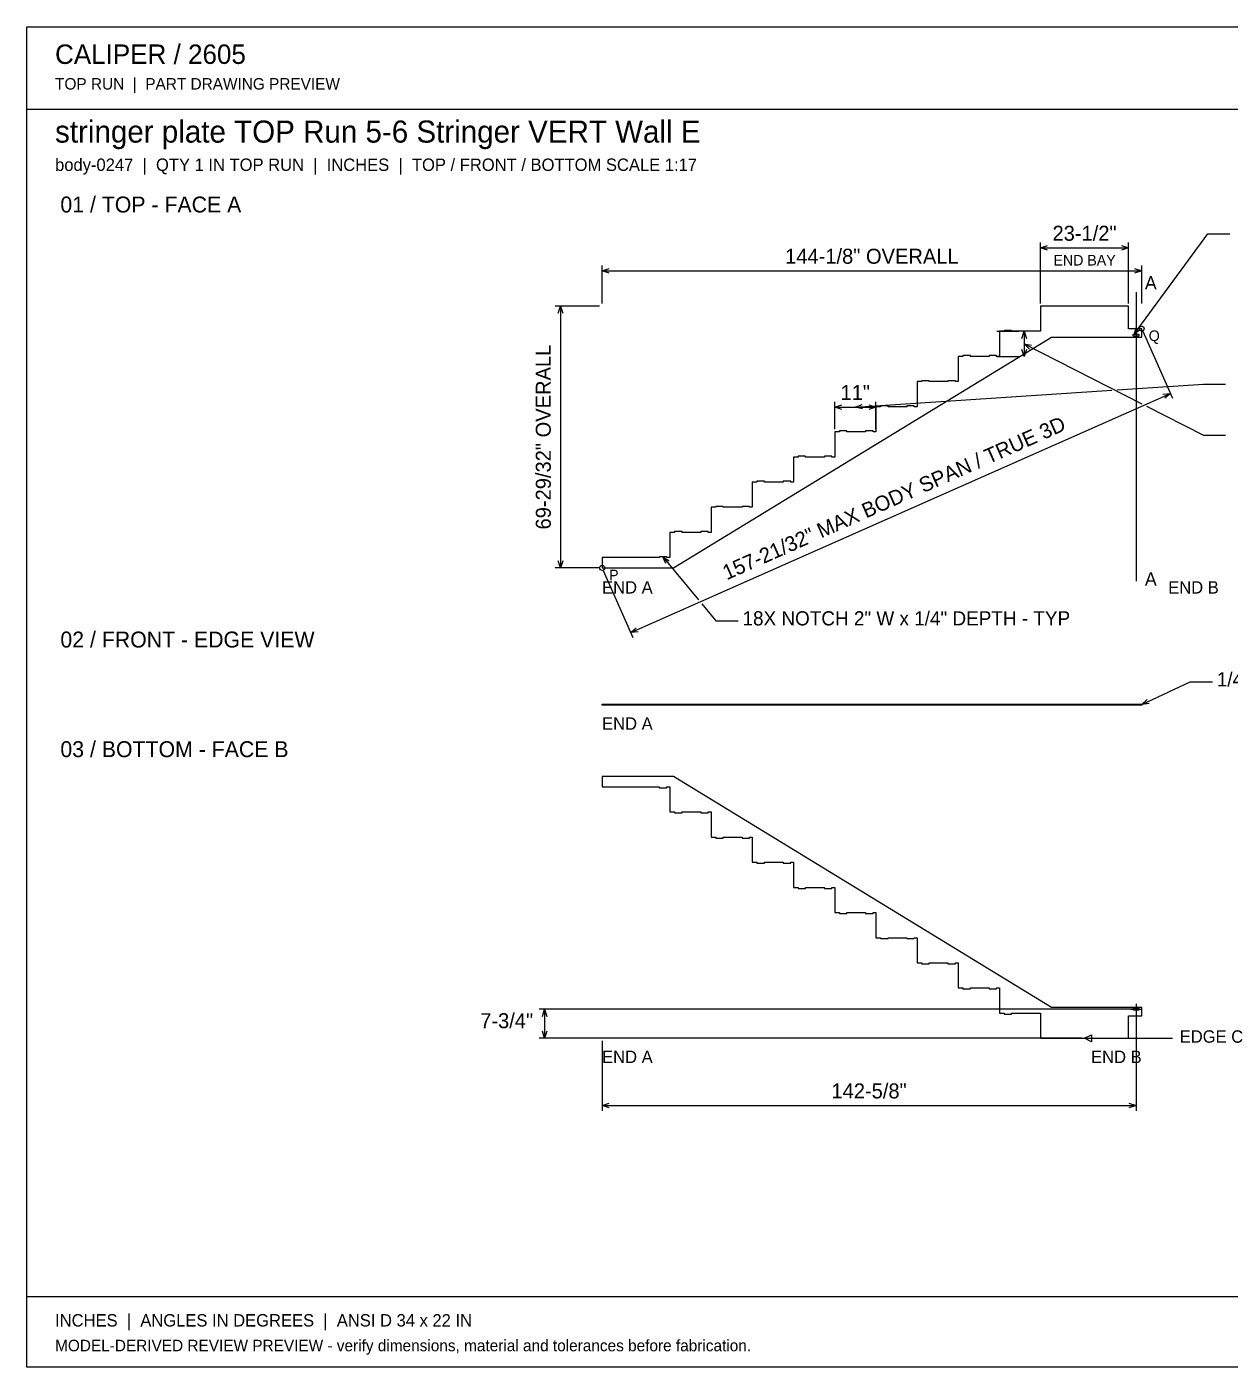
# Model space of a CAD drawing. Header units: inches. Extents: x 8 to 570, y 8 to 366.
# Drawn here: x 8 to 329.5, y 8 to 366 of the extents above; entities that cross this region are included whole.
import ezdxf
from ezdxf.enums import TextEntityAlignment as Align

# ---------------------------------------------------------------- set-up
doc = ezdxf.new("R2010")
doc.units = ezdxf.units.IN
doc.header["$MEASUREMENT"] = 0

msp = doc.modelspace()

# ---------------------------------------------------------------- linework, layer by layer
at = {"layer": 'ANNOTATION'}
for p, q in [((278.81, 292.07), (278.81, 308.36)), ((302.31, 292.07), (302.31, 308.36)), ((303.81, 283.89), (323.47, 310.72)), ((323.47, 310.72), (329.38, 310.72)), ((278.81, 306.94), (280.7, 307.53)), ((278.81, 306.94), (302.31, 306.94)), ((280.7, 306.35), (278.81, 306.94)), ((300.42, 307.53), (302.31, 306.94)), ((302.31, 306.94), (300.42, 306.35)), ((161.69, 292.07), (161.69, 302.22)), ((161.69, 300.81), (163.58, 301.4)), ((161.69, 300.81), (305.81, 300.81)), ((163.58, 300.22), (161.69, 300.81)), ((303.92, 301.4), (305.81, 300.81)), ((305.81, 300.81), (303.92, 300.22)), ((305.81, 292.07), (305.81, 302.22)), ((304.31, 295.14), (304.31, 217.93)), ((160.98, 291.36), (149.17, 291.36)), ((150, 289.47), (150.59, 291.36)), ((150.59, 291.36), (150.59, 221.47)), ((150.59, 291.36), (151.18, 289.47)), ((267.1, 284.65), (273.01, 284.65)), ((273.83, 282.76), (274.42, 284.65)), ((274.42, 284.65), (274.42, 277.93)), ((274.42, 284.65), (275.01, 282.76)), ((303.81, 283.89), (304.45, 285.76)), ((305.41, 285.07), (303.81, 283.89)), ((306.1, 284.71), (314.04, 266.8)), ((274.42, 277.93), (273.83, 279.82)), ((274.42, 281.29), (305.82, 265.3)), ((275.84, 279.91), (274.42, 281.29)), ((274.42, 281.29), (276.37, 280.96)), ((275.01, 279.82), (274.42, 277.93)), ((267.1, 277.93), (273.01, 277.93)), ((229.31, 264.4), (297.85, 268.96)), ((299.26, 269.05), (322.34, 270.58)), ((322.34, 270.58), (328.24, 270.58)), ((169.34, 204.2), (313.47, 268.09)), ((223.81, 258.5), (223.81, 265.82)), ((223.81, 264.4), (225.7, 264.99)), ((229.31, 264.4), (231.16, 265.12)), ((232.92, 264.99), (234.81, 264.4)), ((234.81, 258.5), (234.81, 265.82)), ((311.5, 267.87), (313.47, 268.09)), ((313.47, 268.09), (311.98, 266.79)), ((223.81, 264.4), (234.81, 264.4)), ((225.7, 263.81), (223.81, 264.4)), ((231.24, 263.94), (229.31, 264.4)), ((234.81, 264.4), (232.92, 263.81)), ((307.08, 264.66), (322.34, 256.89)), ((322.34, 256.89), (328.24, 256.89)), ((150.59, 221.47), (150, 223.36)), ((151.18, 223.36), (150.59, 221.47)), ((177.94, 224.47), (187.43, 212.96)), ((178.68, 222.64), (177.94, 224.47)), ((177.94, 224.47), (179.6, 223.39)), ((160.98, 221.47), (149.17, 221.47)), ((161.97, 220.82), (169.92, 202.91)), ((188.33, 211.87), (192.1, 207.3)), ((169.34, 204.2), (170.83, 205.51)), ((171.31, 204.43), (169.34, 204.2)), ((192.1, 207.3), (198.01, 207.3)), ((305.81, 184.99), (318.8, 191.01)), ((318.8, 191.01), (324.7, 191.01)), ((305.81, 184.99), (307.28, 186.32)), ((307.77, 185.25), (305.81, 184.99)), ((304.31, 105.03), (304.31, 102.19)), ((303.6, 103.61), (144.92, 103.61)), ((145.75, 101.72), (146.34, 103.61)), ((146.34, 103.61), (146.34, 95.86)), ((146.34, 103.61), (146.93, 101.72)), ((302.9, 103.61), (305.73, 103.61)), ((304.31, 102.9), (304.31, 76.5)), ((146.34, 95.86), (145.75, 97.75)), ((146.93, 97.75), (146.34, 95.86)), ((290.56, 95.86), (292.45, 96.8)), ((292.45, 96.8), (292.45, 94.91)), ((289.85, 95.86), (144.92, 95.86)), ((161.69, 95.15), (161.69, 76.5)), ((290.56, 95.86), (314.08, 95.86)), ((292.45, 94.91), (290.56, 95.86)), ((161.69, 77.91), (163.58, 78.5)), ((161.69, 77.91), (304.31, 77.91)), ((163.58, 77.32), (161.69, 77.91)), ((302.42, 78.5), (304.31, 77.91)), ((304.31, 77.91), (302.42, 77.32))]:
    msp.add_line(p, q, dxfattribs=at)
for centre in [(305.81, 285.36), (161.69, 221.47)]:
    msp.add_circle(centre, 0.661, dxfattribs=at)
at = {"layer": 'OUTLINE'}
for p, q in [((8.03, 365.97), (569.97, 365.97)), ((8.03, 8.03), (8.03, 365.97)), ((8.03, 344.01), (569.97, 344.01)), ((302.31, 291.36), (278.81, 291.36)), ((278.81, 291.36), (278.81, 284.65)), ((302.31, 285.36), (302.31, 291.36)), ((180.72, 221.47), (281.71, 283.11)), ((269.06, 284.65), (267.81, 284.65)), ((267.81, 284.65), (267.81, 277.93)), ((271.06, 284.9), (269.06, 284.9)), ((269.06, 284.9), (269.06, 284.65)), ((271.06, 284.65), (271.06, 284.9)), ((278.81, 284.65), (271.06, 284.65)), ((281.71, 283.11), (305.81, 283.11)), ((305.81, 285.36), (302.31, 285.36)), ((303.53, 283.65), (303.54, 283.66)), ((303.53, 283.64), (303.53, 283.65)), ((303.53, 283.65), (303.53, 283.65)), ((303.53, 283.63), (303.53, 283.64)), ((303.53, 283.62), (303.53, 283.63)), ((303.53, 283.61), (303.53, 283.62)), ((303.53, 283.62), (303.53, 283.62)), ((303.53, 283.6), (303.53, 283.61)), ((303.53, 283.59), (303.53, 283.6)), ((303.53, 283.6), (303.53, 283.6)), ((303.53, 283.58), (303.53, 283.59)), ((303.53, 283.57), (303.53, 283.58)), ((303.53, 283.58), (303.53, 283.58)), ((303.54, 283.56), (303.53, 283.57)), ((303.54, 283.69), (303.55, 283.7)), ((303.54, 283.68), (303.54, 283.69)), ((303.54, 283.69), (303.54, 283.69)), ((303.54, 283.67), (303.54, 283.68)), ((303.54, 283.66), (303.54, 283.67)), ((303.54, 283.67), (303.54, 283.67)), ((303.54, 283.55), (303.54, 283.56)), ((303.54, 283.56), (303.54, 283.56)), ((303.54, 283.54), (303.54, 283.55)), ((303.54, 283.53), (303.54, 283.54)), ((303.54, 283.54), (303.54, 283.54)), ((303.55, 283.52), (303.54, 283.53)), ((303.55, 283.72), (303.56, 283.73)), ((303.55, 283.71), (303.55, 283.72)), ((303.55, 283.7), (303.55, 283.71)), ((303.55, 283.71), (303.55, 283.71)), ((303.55, 283.51), (303.55, 283.52)), ((303.55, 283.52), (303.55, 283.52)), ((303.55, 283.5), (303.55, 283.51)), ((303.56, 283.5), (303.55, 283.5)), ((303.56, 283.74), (303.57, 283.75)), ((303.56, 283.73), (303.56, 283.74)), ((303.56, 283.74), (303.56, 283.74)), ((303.56, 283.73), (303.56, 283.73)), ((303.56, 283.49), (303.56, 283.5)), ((303.56, 283.48), (303.56, 283.49)), ((303.57, 283.47), (303.56, 283.48)), ((303.56, 283.48), (303.56, 283.48)), ((303.57, 283.76), (303.58, 283.77)), ((303.57, 283.75), (303.57, 283.76)), ((303.57, 283.76), (303.57, 283.76)), ((303.57, 283.46), (303.57, 283.47)), ((303.57, 283.47), (303.57, 283.47)), ((303.58, 283.45), (303.57, 283.46)), ((303.58, 283.77), (303.59, 283.78)), ((303.58, 283.77), (303.58, 283.77)), ((303.59, 283.44), (303.58, 283.45)), ((303.58, 283.45), (303.58, 283.45)), ((303.59, 283.78), (303.6, 283.79)), ((303.59, 283.78), (303.59, 283.78)), ((303.6, 283.43), (303.59, 283.44)), ((303.59, 283.44), (303.59, 283.44)), ((303.6, 283.8), (303.61, 283.81)), ((303.6, 283.79), (303.6, 283.8)), ((303.6, 283.79), (303.6, 283.79)), ((303.6, 283.42), (303.6, 283.43)), ((303.6, 283.43), (303.6, 283.43)), ((303.61, 283.42), (303.6, 283.42)), ((303.61, 283.81), (303.61, 283.81)), ((303.61, 283.81), (303.62, 283.81)), ((303.61, 283.41), (303.61, 283.42)), ((303.62, 283.41), (303.61, 283.41)), ((303.62, 283.81), (303.62, 283.82)), ((303.62, 283.82), (303.63, 283.82)), ((303.62, 283.4), (303.62, 283.41)), ((303.63, 283.4), (303.62, 283.4)), ((303.63, 283.82), (303.63, 283.83)), ((303.63, 283.83), (303.64, 283.83)), ((303.63, 283.39), (303.63, 283.4)), ((303.64, 283.39), (303.63, 283.39)), ((303.64, 283.83), (303.64, 283.84)), ((303.64, 283.84), (303.65, 283.84)), ((303.65, 283.38), (303.64, 283.39)), ((303.64, 283.39), (303.64, 283.39)), ((303.65, 283.84), (303.66, 283.84)), ((303.66, 283.38), (303.65, 283.38)), ((303.66, 283.84), (303.66, 283.85)), ((303.66, 283.85), (303.67, 283.85)), ((303.66, 283.37), (303.66, 283.38)), ((303.67, 283.37), (303.66, 283.37)), ((303.67, 283.85), (303.67, 283.86)), ((303.67, 283.86), (303.68, 283.86)), ((303.68, 283.36), (303.67, 283.37)), ((303.67, 283.37), (303.67, 283.37)), ((303.68, 283.86), (303.69, 283.86)), ((303.69, 283.36), (303.68, 283.36)), ((303.69, 283.86), (303.69, 283.87)), ((303.69, 283.87), (303.7, 283.87)), ((303.7, 283.35), (303.69, 283.36)), ((303.69, 283.36), (303.69, 283.36)), ((303.7, 283.87), (303.7, 283.87)), ((303.7, 283.87), (303.71, 283.87)), ((303.71, 283.35), (303.7, 283.35)), ((303.7, 283.35), (303.7, 283.35)), ((303.71, 283.87), (303.72, 283.88)), ((303.72, 283.35), (303.71, 283.35)), ((303.72, 283.88), (303.72, 283.88)), ((303.72, 283.88), (303.73, 283.88)), ((303.72, 283.34), (303.72, 283.35)), ((303.73, 283.34), (303.72, 283.34)), ((303.73, 283.88), (303.74, 283.88)), ((303.74, 283.34), (303.73, 283.34)), ((303.74, 283.88), (303.75, 283.89)), ((303.74, 283.88), (303.74, 283.88)), ((303.75, 283.34), (303.74, 283.34)), ((303.74, 283.34), (303.74, 283.34)), ((303.75, 283.89), (303.76, 283.89)), ((303.76, 283.34), (303.75, 283.34)), ((303.76, 283.89), (303.76, 283.89)), ((303.76, 283.89), (303.77, 283.89)), ((303.76, 283.33), (303.76, 283.34)), ((303.77, 283.33), (303.76, 283.33)), ((303.77, 283.89), (303.78, 283.89)), ((303.78, 283.33), (303.77, 283.33)), ((303.78, 283.89), (303.78, 283.89)), ((303.78, 283.89), (303.79, 283.89)), ((303.79, 283.33), (303.78, 283.33)), ((303.78, 283.33), (303.78, 283.33)), ((303.79, 283.89), (303.8, 283.89)), ((303.8, 283.33), (303.79, 283.33)), ((303.8, 283.89), (303.81, 283.89)), ((303.81, 283.33), (303.8, 283.33)), ((303.81, 283.89), (303.81, 283.89)), ((303.81, 283.89), (304.81, 283.89)), ((304.81, 283.33), (303.81, 283.33)), ((303.81, 283.33), (303.81, 283.33)), ((304.81, 283.89), (304.83, 283.89)), ((304.83, 283.33), (304.81, 283.33)), ((304.83, 283.89), (304.84, 283.89)), ((304.84, 283.33), (304.83, 283.33)), ((304.84, 283.89), (304.85, 283.89)), ((304.85, 283.33), (304.84, 283.33)), ((304.85, 283.89), (304.87, 283.89)), ((304.87, 283.34), (304.85, 283.33)), ((304.87, 283.89), (304.88, 283.88)), ((304.88, 283.34), (304.87, 283.34)), ((304.88, 283.88), (304.89, 283.88)), ((304.89, 283.34), (304.88, 283.34)), ((304.89, 283.88), (304.91, 283.88)), ((304.91, 283.35), (304.89, 283.34)), ((304.91, 283.88), (304.92, 283.87)), ((304.92, 283.35), (304.91, 283.35)), ((304.92, 283.87), (304.93, 283.87)), ((304.93, 283.36), (304.92, 283.35)), ((304.93, 283.87), (304.95, 283.86)), ((304.95, 283.36), (304.93, 283.36)), ((304.95, 283.86), (304.96, 283.85)), ((304.96, 283.37), (304.95, 283.36)), ((304.96, 283.85), (304.97, 283.84)), ((304.97, 283.38), (304.96, 283.37)), ((304.97, 283.84), (304.98, 283.84)), ((304.98, 283.39), (304.97, 283.38)), ((304.98, 283.84), (304.99, 283.83)), ((304.99, 283.39), (304.98, 283.39)), ((304.99, 283.83), (305, 283.82)), ((305, 283.4), (304.99, 283.39)), ((305, 283.82), (305.01, 283.81)), ((305.01, 283.41), (305, 283.4)), ((305.01, 283.81), (305.02, 283.8)), ((305.02, 283.42), (305.01, 283.41)), ((305.02, 283.8), (305.03, 283.79)), ((305.03, 283.43), (305.02, 283.42)), ((305.03, 283.79), (305.04, 283.78)), ((305.04, 283.44), (305.03, 283.43)), ((305.04, 283.78), (305.05, 283.77)), ((305.05, 283.45), (305.04, 283.44)), ((305.05, 283.77), (305.05, 283.76)), ((305.05, 283.76), (305.06, 283.74)), ((305.06, 283.48), (305.05, 283.47)), ((305.05, 283.47), (305.05, 283.45)), ((305.06, 283.74), (305.07, 283.73)), ((305.07, 283.49), (305.06, 283.48)), ((305.07, 283.73), (305.07, 283.72)), ((305.07, 283.72), (305.08, 283.71)), ((305.08, 283.52), (305.07, 283.5)), ((305.07, 283.5), (305.07, 283.49)), ((305.08, 283.71), (305.08, 283.69)), ((305.08, 283.69), (305.09, 283.68)), ((305.09, 283.54), (305.08, 283.53)), ((305.08, 283.53), (305.08, 283.52)), ((305.09, 283.68), (305.09, 283.67)), ((305.09, 283.67), (305.09, 283.65)), ((305.09, 283.65), (305.09, 283.64)), ((305.09, 283.64), (305.09, 283.62)), ((305.09, 283.62), (305.09, 283.61)), ((305.09, 283.61), (305.09, 283.6)), ((305.09, 283.6), (305.09, 283.58)), ((305.09, 283.58), (305.09, 283.57)), ((305.09, 283.57), (305.09, 283.56)), ((305.09, 283.56), (305.09, 283.54)), ((305.81, 283.11), (305.81, 285.36)), ((258.06, 277.93), (256.81, 277.93)), ((256.81, 277.93), (256.81, 271.22)), ((260.06, 278.18), (258.06, 278.18)), ((258.06, 278.18), (258.06, 277.93)), ((260.06, 277.93), (260.06, 278.18)), ((265.06, 277.93), (260.06, 277.93)), ((267.06, 278.18), (265.06, 278.18)), ((265.06, 278.18), (265.06, 277.93)), ((267.06, 277.93), (267.06, 278.18)), ((267.81, 277.93), (267.06, 277.93)), ((247.06, 271.22), (245.81, 271.22)), ((245.81, 271.22), (245.81, 264.5)), ((249.06, 271.47), (247.06, 271.47)), ((247.06, 271.47), (247.06, 271.22)), ((249.06, 271.22), (249.06, 271.47)), ((254.06, 271.22), (249.06, 271.22)), ((256.06, 271.47), (254.06, 271.47)), ((254.06, 271.47), (254.06, 271.22)), ((256.06, 271.22), (256.06, 271.47)), ((256.81, 271.22), (256.06, 271.22)), ((236.06, 264.5), (234.81, 264.5)), ((234.81, 264.5), (234.81, 257.79)), ((238.06, 264.75), (236.06, 264.75)), ((236.06, 264.75), (236.06, 264.5)), ((238.06, 264.5), (238.06, 264.75)), ((243.06, 264.5), (238.06, 264.5)), ((245.06, 264.75), (243.06, 264.75)), ((243.06, 264.75), (243.06, 264.5)), ((245.06, 264.5), (245.06, 264.75)), ((245.81, 264.5), (245.06, 264.5)), ((225.06, 257.79), (223.81, 257.79)), ((223.81, 257.79), (223.81, 251.08)), ((227.06, 258.04), (225.06, 258.04)), ((225.06, 258.04), (225.06, 257.79)), ((227.06, 257.79), (227.06, 258.04)), ((232.06, 257.79), (227.06, 257.79)), ((234.06, 258.04), (232.06, 258.04)), ((232.06, 258.04), (232.06, 257.79)), ((234.06, 257.79), (234.06, 258.04)), ((234.81, 257.79), (234.06, 257.79)), ((214.06, 251.08), (212.81, 251.08)), ((212.81, 251.08), (212.81, 244.36)), ((216.06, 251.33), (214.06, 251.33)), ((214.06, 251.33), (214.06, 251.08)), ((216.06, 251.08), (216.06, 251.33)), ((221.06, 251.08), (216.06, 251.08)), ((223.06, 251.33), (221.06, 251.33)), ((221.06, 251.33), (221.06, 251.08)), ((223.06, 251.08), (223.06, 251.33)), ((223.81, 251.08), (223.06, 251.08)), ((203.06, 244.36), (201.81, 244.36)), ((201.81, 244.36), (201.81, 237.65)), ((205.06, 244.61), (203.06, 244.61)), ((203.06, 244.61), (203.06, 244.36)), ((205.06, 244.36), (205.06, 244.61)), ((210.06, 244.36), (205.06, 244.36)), ((212.06, 244.61), (210.06, 244.61)), ((210.06, 244.61), (210.06, 244.36)), ((212.06, 244.36), (212.06, 244.61)), ((212.81, 244.36), (212.06, 244.36)), ((192.06, 237.65), (190.81, 237.65)), ((190.81, 237.65), (190.81, 230.93)), ((194.06, 237.9), (192.06, 237.9)), ((192.06, 237.9), (192.06, 237.65)), ((194.06, 237.65), (194.06, 237.9)), ((199.06, 237.65), (194.06, 237.65)), ((201.06, 237.9), (199.06, 237.9)), ((199.06, 237.9), (199.06, 237.65)), ((201.06, 237.65), (201.06, 237.9)), ((201.81, 237.65), (201.06, 237.65)), ((181.06, 230.93), (179.81, 230.93)), ((179.81, 230.93), (179.81, 224.22)), ((183.06, 231.18), (181.06, 231.18)), ((181.06, 231.18), (181.06, 230.93)), ((183.06, 230.93), (183.06, 231.18)), ((188.06, 230.93), (183.06, 230.93)), ((190.06, 231.18), (188.06, 231.18)), ((188.06, 231.18), (188.06, 230.93)), ((190.06, 230.93), (190.06, 231.18)), ((190.81, 230.93), (190.06, 230.93)), ((161.69, 224.22), (161.69, 221.47)), ((176.94, 224.22), (161.69, 224.22)), ((178.94, 224.47), (176.94, 224.47)), ((176.94, 224.47), (176.94, 224.22)), ((178.94, 224.22), (178.94, 224.47)), ((179.81, 224.22), (178.94, 224.22)), ((161.69, 221.47), (180.72, 221.47)), ((161.69, 185.11), (305.81, 185.11)), ((161.69, 184.86), (161.69, 185.11)), ((305.81, 184.86), (161.69, 184.86)), ((305.81, 185.11), (305.81, 184.86)), ((180.72, 165.75), (161.69, 165.75)), ((161.69, 165.75), (161.69, 163)), ((281.71, 104.11), (180.72, 165.75)), ((161.69, 163), (176.94, 163)), ((176.94, 163), (176.94, 162.75)), ((176.94, 162.75), (178.94, 162.75)), ((178.94, 162.75), (178.94, 163)), ((178.94, 163), (179.81, 163)), ((179.81, 163), (179.81, 156.29)), ((179.81, 156.29), (181.06, 156.29)), ((181.06, 156.29), (181.06, 156.04)), ((181.06, 156.04), (183.06, 156.04)), ((183.06, 156.04), (183.06, 156.29)), ((183.06, 156.29), (188.06, 156.29)), ((188.06, 156.29), (188.06, 156.04)), ((188.06, 156.04), (190.06, 156.04)), ((190.06, 156.04), (190.06, 156.29)), ((190.06, 156.29), (190.81, 156.29)), ((190.81, 156.29), (190.81, 149.57)), ((190.81, 149.57), (192.06, 149.57)), ((192.06, 149.57), (192.06, 149.32)), ((192.06, 149.32), (194.06, 149.32)), ((194.06, 149.32), (194.06, 149.57)), ((194.06, 149.57), (199.06, 149.57)), ((199.06, 149.57), (199.06, 149.32)), ((199.06, 149.32), (201.06, 149.32)), ((201.06, 149.32), (201.06, 149.57)), ((201.06, 149.57), (201.81, 149.57)), ((201.81, 149.57), (201.81, 142.86)), ((201.81, 142.86), (203.06, 142.86)), ((203.06, 142.86), (203.06, 142.61)), ((203.06, 142.61), (205.06, 142.61)), ((205.06, 142.61), (205.06, 142.86)), ((205.06, 142.86), (210.06, 142.86)), ((210.06, 142.86), (210.06, 142.61)), ((210.06, 142.61), (212.06, 142.61)), ((212.06, 142.61), (212.06, 142.86)), ((212.06, 142.86), (212.81, 142.86)), ((212.81, 142.86), (212.81, 136.14)), ((212.81, 136.14), (214.06, 136.14)), ((214.06, 136.14), (214.06, 135.89)), ((216.06, 135.89), (216.06, 136.14)), ((216.06, 136.14), (221.06, 136.14)), ((221.06, 136.14), (221.06, 135.89)), ((223.06, 135.89), (223.06, 136.14)), ((223.06, 136.14), (223.81, 136.14)), ((223.81, 136.14), (223.81, 129.43)), ((214.06, 135.89), (216.06, 135.89)), ((221.06, 135.89), (223.06, 135.89)), ((223.81, 129.43), (225.06, 129.43)), ((225.06, 129.43), (225.06, 129.18)), ((225.06, 129.18), (227.06, 129.18)), ((227.06, 129.18), (227.06, 129.43)), ((227.06, 129.43), (232.06, 129.43)), ((232.06, 129.43), (232.06, 129.18)), ((232.06, 129.18), (234.06, 129.18)), ((234.06, 129.18), (234.06, 129.43)), ((234.06, 129.43), (234.81, 129.43)), ((234.81, 129.43), (234.81, 122.72)), ((234.81, 122.72), (236.06, 122.72)), ((236.06, 122.72), (236.06, 122.47)), ((236.06, 122.47), (238.06, 122.47)), ((238.06, 122.47), (238.06, 122.72)), ((238.06, 122.72), (243.06, 122.72)), ((243.06, 122.72), (243.06, 122.47)), ((243.06, 122.47), (245.06, 122.47)), ((245.06, 122.47), (245.06, 122.72)), ((245.06, 122.72), (245.81, 122.72)), ((245.81, 122.72), (245.81, 116)), ((245.81, 116), (247.06, 116)), ((247.06, 116), (247.06, 115.75)), ((247.06, 115.75), (249.06, 115.75)), ((249.06, 115.75), (249.06, 116)), ((249.06, 116), (254.06, 116)), ((254.06, 116), (254.06, 115.75)), ((254.06, 115.75), (256.06, 115.75)), ((256.06, 115.75), (256.06, 116)), ((256.06, 116), (256.81, 116)), ((256.81, 116), (256.81, 109.29)), ((256.81, 109.29), (258.06, 109.29)), ((258.06, 109.29), (258.06, 109.04)), ((258.06, 109.04), (260.06, 109.04)), ((260.06, 109.04), (260.06, 109.29)), ((260.06, 109.29), (265.06, 109.29)), ((265.06, 109.29), (265.06, 109.04)), ((265.06, 109.04), (267.06, 109.04)), ((267.06, 109.04), (267.06, 109.29)), ((267.06, 109.29), (267.81, 109.29)), ((267.81, 109.29), (267.81, 102.57)), ((305.81, 104.11), (281.71, 104.11)), ((303.61, 103.8), (303.61, 103.81)), ((303.61, 103.81), (303.62, 103.81)), ((303.62, 103.81), (303.62, 103.82)), ((303.62, 103.82), (303.63, 103.82)), ((303.63, 103.82), (303.63, 103.83)), ((303.63, 103.83), (303.64, 103.83)), ((303.64, 103.83), (303.64, 103.84)), ((303.64, 103.84), (303.65, 103.84)), ((303.65, 103.84), (303.66, 103.84)), ((303.66, 103.84), (303.66, 103.85)), ((303.66, 103.85), (303.67, 103.85)), ((303.67, 103.85), (303.68, 103.86)), ((303.67, 103.85), (303.67, 103.85)), ((303.68, 103.86), (303.69, 103.86)), ((303.69, 103.86), (303.7, 103.87)), ((303.69, 103.86), (303.69, 103.86)), ((303.7, 103.87), (303.7, 103.87)), ((303.7, 103.87), (303.71, 103.87)), ((303.71, 103.87), (303.72, 103.87)), ((303.72, 103.87), (303.72, 103.88)), ((303.72, 103.88), (303.73, 103.88)), ((303.73, 103.88), (303.74, 103.88)), ((303.74, 103.88), (303.74, 103.88)), ((303.74, 103.88), (303.75, 103.88)), ((303.75, 103.88), (303.76, 103.88)), ((303.76, 103.88), (303.76, 103.89)), ((303.76, 103.89), (303.77, 103.89)), ((303.77, 103.89), (303.78, 103.89)), ((303.78, 103.89), (303.78, 103.89)), ((303.78, 103.89), (303.79, 103.89)), ((303.79, 103.89), (303.8, 103.89)), ((303.8, 103.89), (303.81, 103.89)), ((303.81, 103.89), (303.81, 103.89)), ((303.81, 103.89), (304.81, 103.89)), ((304.81, 103.89), (304.83, 103.89)), ((304.83, 103.89), (304.84, 103.89)), ((304.84, 103.89), (304.85, 103.89)), ((304.85, 103.89), (304.87, 103.88)), ((304.87, 103.88), (304.88, 103.88)), ((304.88, 103.88), (304.89, 103.88)), ((304.89, 103.88), (304.91, 103.87)), ((304.91, 103.87), (304.92, 103.87)), ((304.92, 103.87), (304.93, 103.86)), ((304.93, 103.86), (304.95, 103.86)), ((304.95, 103.86), (304.96, 103.85)), ((304.96, 103.85), (304.97, 103.84)), ((304.97, 103.84), (304.98, 103.84)), ((304.98, 103.84), (304.99, 103.83)), ((304.99, 103.83), (305, 103.82)), ((305, 103.82), (305.01, 103.81)), ((305.01, 103.81), (305.02, 103.8)), ((305.81, 101.86), (305.81, 104.11)), ((267.81, 102.57), (269.06, 102.57)), ((269.06, 102.57), (269.06, 102.32)), ((269.06, 102.32), (271.06, 102.32)), ((271.06, 102.32), (271.06, 102.57)), ((271.06, 102.57), (278.81, 102.57)), ((278.81, 102.57), (278.81, 95.86)), ((302.31, 95.86), (302.31, 101.86)), ((302.31, 101.86), (305.81, 101.86)), ((303.53, 103.65), (303.54, 103.66)), ((303.53, 103.64), (303.53, 103.65)), ((303.53, 103.63), (303.53, 103.64)), ((303.53, 103.64), (303.53, 103.64)), ((303.53, 103.62), (303.53, 103.63)), ((303.53, 103.61), (303.53, 103.62)), ((303.53, 103.62), (303.53, 103.62)), ((303.53, 103.6), (303.53, 103.61)), ((303.53, 103.59), (303.53, 103.6)), ((303.53, 103.6), (303.53, 103.6)), ((303.53, 103.58), (303.53, 103.59)), ((303.53, 103.57), (303.53, 103.58)), ((303.54, 103.56), (303.53, 103.57)), ((303.53, 103.57), (303.53, 103.57)), ((303.54, 103.69), (303.55, 103.7)), ((303.54, 103.68), (303.54, 103.69)), ((303.54, 103.67), (303.54, 103.68)), ((303.54, 103.68), (303.54, 103.68)), ((303.54, 103.66), (303.54, 103.67)), ((303.54, 103.66), (303.54, 103.66)), ((303.54, 103.55), (303.54, 103.56)), ((303.54, 103.54), (303.54, 103.55)), ((303.54, 103.55), (303.54, 103.55)), ((303.54, 103.53), (303.54, 103.54)), ((303.55, 103.52), (303.54, 103.53)), ((303.54, 103.53), (303.54, 103.53)), ((303.55, 103.71), (303.55, 103.72)), ((303.55, 103.72), (303.56, 103.72)), ((303.55, 103.7), (303.55, 103.71)), ((303.55, 103.7), (303.55, 103.7)), ((303.55, 103.51), (303.55, 103.52)), ((303.55, 103.5), (303.55, 103.51)), ((303.55, 103.51), (303.55, 103.51)), ((303.56, 103.5), (303.55, 103.5)), ((303.56, 103.74), (303.57, 103.75)), ((303.56, 103.73), (303.56, 103.74)), ((303.56, 103.74), (303.56, 103.74)), ((303.56, 103.72), (303.56, 103.73)), ((303.56, 103.49), (303.56, 103.5)), ((303.56, 103.48), (303.56, 103.49)), ((303.57, 103.47), (303.56, 103.48)), ((303.56, 103.48), (303.56, 103.48)), ((303.57, 103.76), (303.58, 103.77)), ((303.57, 103.75), (303.57, 103.76)), ((303.57, 103.75), (303.57, 103.75)), ((303.57, 103.46), (303.57, 103.47)), ((303.58, 103.45), (303.57, 103.46)), ((303.57, 103.46), (303.57, 103.46)), ((303.58, 103.77), (303.59, 103.78)), ((303.58, 103.77), (303.58, 103.77)), ((303.59, 103.44), (303.58, 103.45)), ((303.58, 103.45), (303.58, 103.45)), ((303.59, 103.78), (303.6, 103.79)), ((303.59, 103.78), (303.59, 103.78)), ((303.6, 103.43), (303.59, 103.44)), ((303.59, 103.44), (303.59, 103.44)), ((303.6, 103.79), (303.6, 103.8)), ((303.6, 103.8), (303.61, 103.8)), ((303.6, 103.79), (303.6, 103.79)), ((303.6, 103.42), (303.6, 103.43)), ((303.6, 103.43), (303.6, 103.43)), ((303.61, 103.42), (303.6, 103.42)), ((303.61, 103.41), (303.61, 103.42)), ((303.62, 103.41), (303.61, 103.41)), ((303.62, 103.4), (303.62, 103.41)), ((303.63, 103.4), (303.62, 103.4)), ((303.63, 103.39), (303.63, 103.4)), ((303.64, 103.39), (303.63, 103.39)), ((303.64, 103.38), (303.64, 103.39)), ((303.65, 103.38), (303.64, 103.38)), ((303.66, 103.38), (303.65, 103.38)), ((303.66, 103.37), (303.66, 103.38)), ((303.67, 103.37), (303.66, 103.37)), ((303.67, 103.36), (303.67, 103.37)), ((303.68, 103.36), (303.67, 103.36)), ((303.69, 103.36), (303.68, 103.36)), ((303.69, 103.35), (303.69, 103.36)), ((303.7, 103.35), (303.69, 103.35)), ((303.71, 103.35), (303.7, 103.35)), ((303.7, 103.35), (303.7, 103.35)), ((303.72, 103.34), (303.71, 103.35)), ((303.73, 103.34), (303.72, 103.34)), ((303.72, 103.34), (303.72, 103.34)), ((303.74, 103.34), (303.73, 103.34)), ((303.75, 103.33), (303.74, 103.34)), ((303.74, 103.34), (303.74, 103.34)), ((303.76, 103.33), (303.75, 103.33)), ((303.77, 103.33), (303.76, 103.33)), ((303.76, 103.33), (303.76, 103.33)), ((303.78, 103.33), (303.77, 103.33)), ((303.79, 103.33), (303.78, 103.33)), ((303.78, 103.33), (303.78, 103.33)), ((303.8, 103.33), (303.79, 103.33)), ((303.81, 103.33), (303.8, 103.33)), ((304.81, 103.33), (303.81, 103.33)), ((303.81, 103.33), (303.81, 103.33)), ((304.83, 103.33), (304.81, 103.33)), ((304.84, 103.33), (304.83, 103.33)), ((304.85, 103.33), (304.84, 103.33)), ((304.87, 103.33), (304.85, 103.33)), ((304.88, 103.34), (304.87, 103.33)), ((304.89, 103.34), (304.88, 103.34)), ((304.91, 103.34), (304.89, 103.34)), ((304.92, 103.35), (304.91, 103.34)), ((304.93, 103.35), (304.92, 103.35)), ((304.95, 103.36), (304.93, 103.35)), ((304.96, 103.37), (304.95, 103.36)), ((304.97, 103.38), (304.96, 103.37)), ((304.98, 103.38), (304.97, 103.38)), ((304.99, 103.39), (304.98, 103.38)), ((305, 103.4), (304.99, 103.39)), ((305.01, 103.41), (305, 103.4)), ((305.02, 103.42), (305.01, 103.41)), ((305.02, 103.8), (305.03, 103.79)), ((305.03, 103.43), (305.02, 103.42)), ((305.03, 103.79), (305.04, 103.78)), ((305.04, 103.44), (305.03, 103.43)), ((305.04, 103.78), (305.05, 103.77)), ((305.05, 103.45), (305.04, 103.44)), ((305.05, 103.77), (305.05, 103.75)), ((305.05, 103.75), (305.06, 103.74)), ((305.06, 103.48), (305.05, 103.46)), ((305.05, 103.46), (305.05, 103.45)), ((305.06, 103.74), (305.07, 103.73)), ((305.07, 103.49), (305.06, 103.48)), ((305.07, 103.73), (305.07, 103.72)), ((305.07, 103.72), (305.08, 103.7)), ((305.08, 103.51), (305.07, 103.5)), ((305.07, 103.5), (305.07, 103.49)), ((305.08, 103.7), (305.08, 103.69)), ((305.08, 103.69), (305.09, 103.68)), ((305.09, 103.54), (305.08, 103.53)), ((305.08, 103.53), (305.08, 103.51)), ((305.09, 103.68), (305.09, 103.66)), ((305.09, 103.66), (305.09, 103.65)), ((305.09, 103.65), (305.09, 103.64)), ((305.09, 103.64), (305.09, 103.62)), ((305.09, 103.62), (305.09, 103.61)), ((305.09, 103.61), (305.09, 103.6)), ((305.09, 103.6), (305.09, 103.58)), ((305.09, 103.58), (305.09, 103.57)), ((305.09, 103.57), (305.09, 103.55)), ((305.09, 103.55), (305.09, 103.54)), ((278.81, 95.86), (302.31, 95.86)), ((8.03, 26.92), (569.97, 26.92)), ((569.97, 8.03), (8.03, 8.03))]:
    msp.add_line(p, q, dxfattribs=at)

# ---------------------------------------------------------------- texts
at = {"layer": 'ANNOTATION'}
for s, height, p in [('CALIPER / 2605', 5.1944, (15.58, 356.06)), ('TOP RUN  |  PART DRAWING PREVIEW', 3.0694, (15.58, 349.21)), ('stringer plate TOP Run 5-6 Stringer VERT Wall E', 5.9028, (15.58, 335.04)), ('body-0247  |  QTY 1 IN TOP RUN  |  INCHES  |  TOP / FRONT / BOTTOM SCALE 1:17', 3.3056, (15.58, 327.49)), ('01 / TOP - FACE A', 4.25, (17, 316.39)), ('A', 3.54, (306.67, 295.85)), ('Q', 2.83, (307.7, 282.06)), ('P', 2.83, (163.58, 218.16)), ('A', 3.54, (306.67, 216.75)), ('END A', 3.306, (161.69, 214.62)), ('END B', 3.306, (312.9, 214.62)), ('18X NOTCH 2" W x 1/4" DEPTH - TYP', 3.7778, (199.19, 206.12)), ('02 / FRONT - EDGE VIEW', 4.25, (17, 200.22)), ('1/4" THICK', 3.778, (325.88, 189.83)), ('END A', 3.306, (161.69, 178.25)), ('03 / BOTTOM - FACE B', 4.25, (17, 170.94)), ('EDGE C', 3.306, (315.97, 94.68)), ('END A', 3.306, (161.69, 89.25)), ('INCHES  |  ANGLES IN DEGREES  |  ANSI D 34 x 22 IN', 3.3056, (15.58, 18.89)), ('MODEL-DERIVED REVIEW PREVIEW - verify dimensions, material and tolerances before fabrication.', 3.0694, (15.58, 12.28))]:
    msp.add_text(s, height=height, dxfattribs=at).set_placement(p)
for s, height, p in [('23-1/2"', 4.014, (290.56, 308.83)), ('144-1/8" OVERALL', 4.0139, (233.75, 302.69)), ('END BAY', 2.833, (290.56, 302.22)), ('11"', 4.014, (229.31, 266.29)), ('142-5/8"', 4.014, (233, 79.8))]:
    msp.add_text(s, height=height, dxfattribs=at).set_placement(p, align=Align.CENTER)
for s, rotation, p in [('69-29/32" OVERALL', 90, (147.99, 256.41)), ('157-21/32" MAX BODY SPAN / TRUE 3D', 23.9085, (240.45, 238.31))]:
    msp.add_text(s, height=4.0139, rotation=rotation, dxfattribs=at).set_placement(p, align=Align.CENTER)
for s, height, p in [('7-3/4"', 4.014, (143.27, 98.55)), ('END B', 3.306, (305.81, 89.25))]:
    msp.add_text(s, height=height, dxfattribs=at).set_placement(p, align=Align.RIGHT)

doc.saveas('drawing.dxf')
